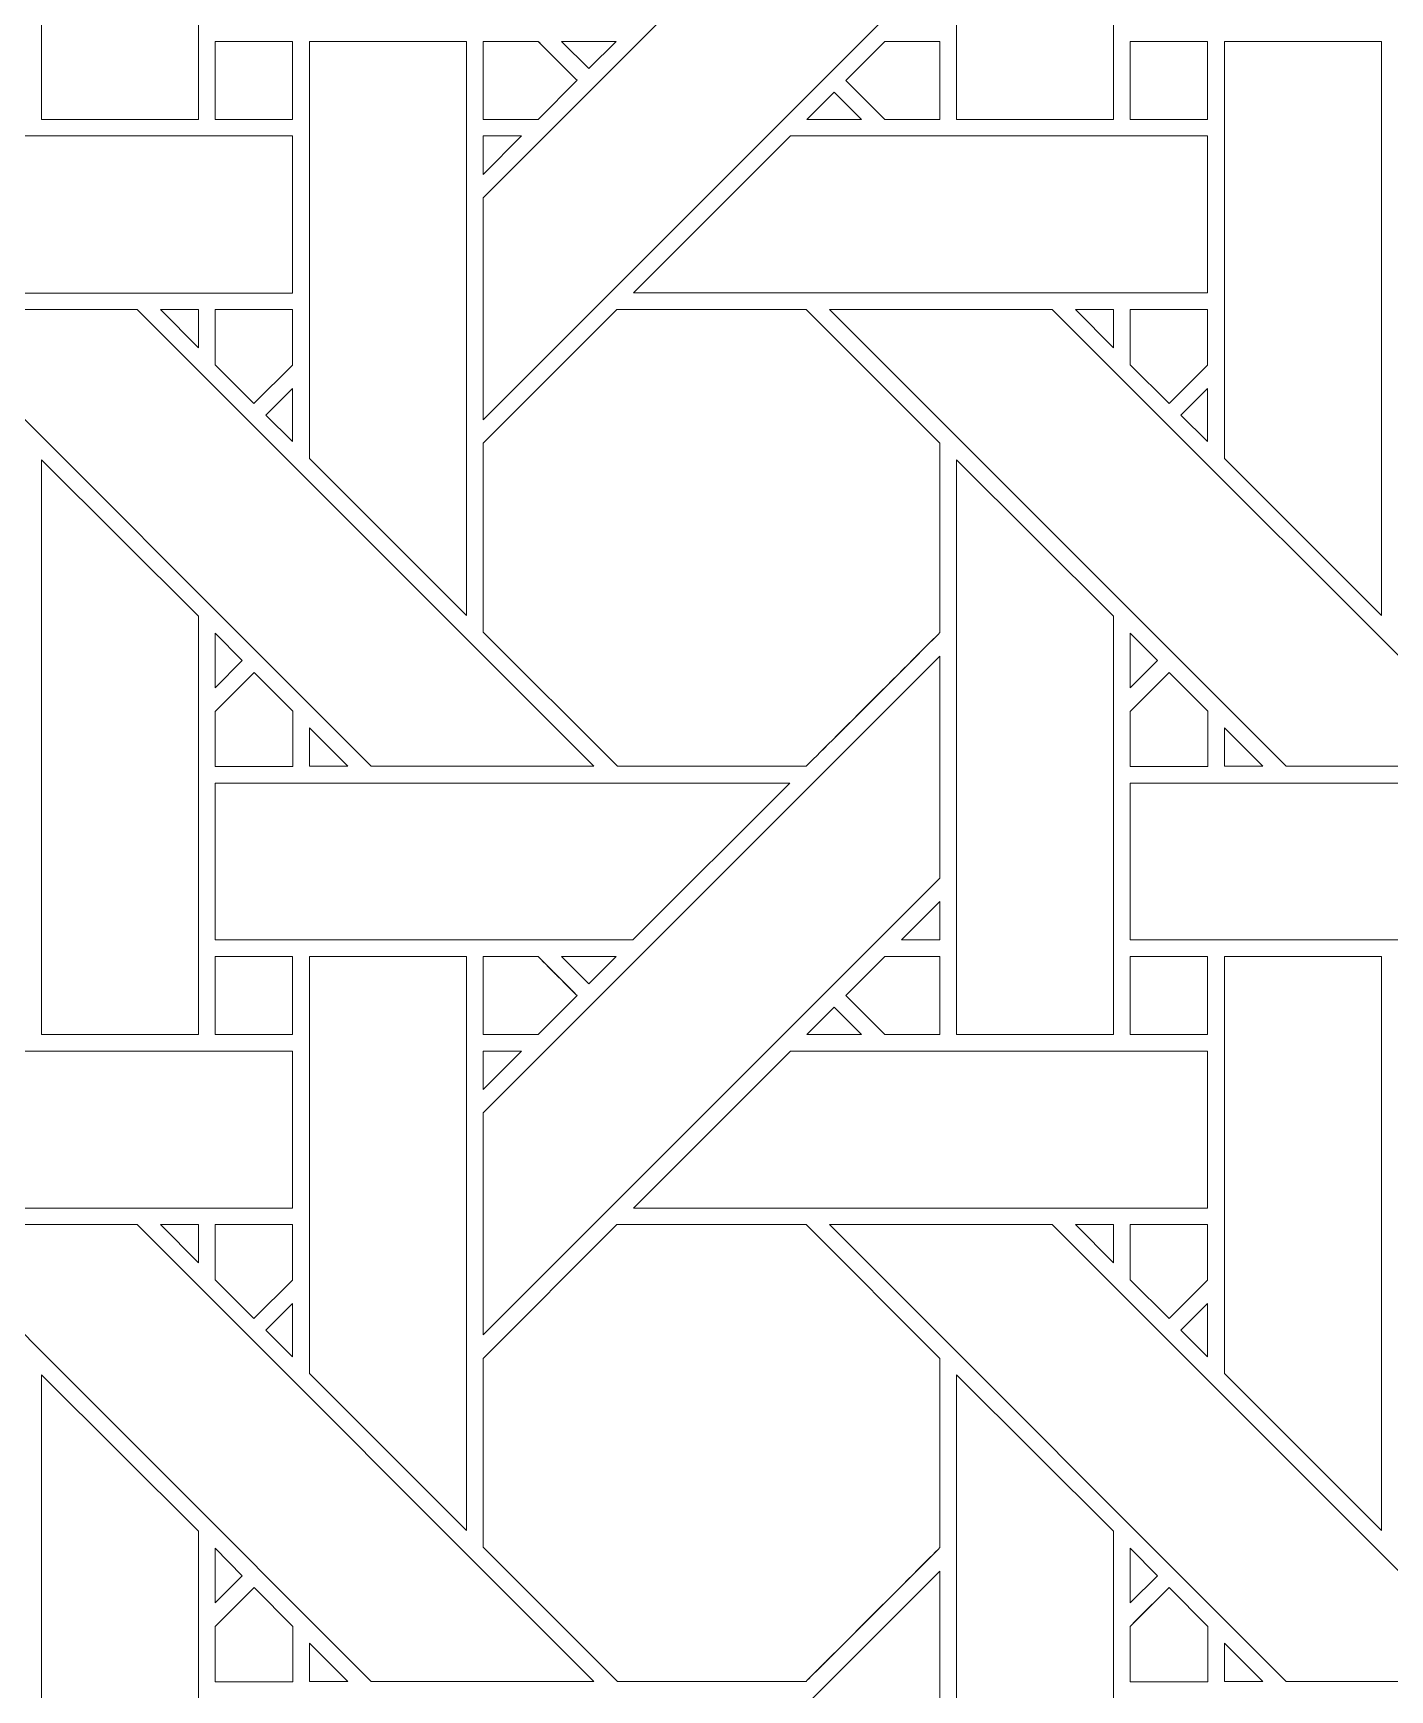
# Model space of a CAD drawing. Header units: inches. Extents: x 6.4 to 18.4, y 3.1 to 15.1.
# Drawn here: x 12.154 to 13.561, y 10.272 to 11.99 of the extents above; entities that cross this region are included whole.
import ezdxf

# ---------------------------------------------------------------- set-up
doc = ezdxf.new("R2010")
doc.units = ezdxf.units.IN
doc.header["$MEASUREMENT"] = 0
doc.layers.add('Design', color=7, linetype='Continuous', lineweight=0)

msp = doc.modelspace()

# ---------------------------------------------------------------- linework, layer by layer
at = {"layer": 'Design'}
for points, knots in [([(18.3821, 15.0948), (18.3821, 15.0948), (6.3829, 15.0948), (6.3829, 15.0948), (6.3829, 15.0948), (6.3829, 3.0948), (6.3829, 3.0948), (6.3829, 3.0948), (18.3829, 3.0948), (18.3829, 3.0948), (18.3829, 3.0948), (18.3829, 15.0948), (18.3829, 15.0948), (18.3829, 15.0948), (18.3821, 15.0948), (18.3821, 15.0948)], [0, 0, 0, 0, 1, 1, 1, 2, 2, 2, 3, 3, 3, 4, 4, 4, 5, 5, 5, 5]), ([(17.6485, 14.3611), (17.6485, 14.3611), (7.1165, 14.3611), (7.1165, 14.3611), (7.1165, 14.3611), (7.1165, 3.8284), (7.1165, 3.8284), (7.1165, 3.8284), (17.6492, 3.8284), (17.6492, 3.8284), (17.6492, 3.8284), (17.6492, 14.3611), (17.6492, 14.3611), (17.6492, 14.3611), (17.6485, 14.3611), (17.6485, 14.3611)], [0, 0, 0, 0, 1, 1, 1, 2, 2, 2, 3, 3, 3, 4, 4, 4, 5, 5, 5, 5]), ([(12.1625, 11.9006), (12.1625, 11.9006), (12.1625, 12.4964), (12.1625, 12.4964), (12.1625, 12.4964), (12.3252, 12.3343), (12.3252, 12.3343), (12.3252, 12.3343), (12.3252, 11.9006), (12.3252, 11.9006), (12.3252, 11.9006), (12.1625, 11.9006), (12.1625, 11.9006)], [0, 0, 0, 0, 1, 1, 1, 2, 2, 2, 3, 3, 3, 4, 4, 4, 4]), ([(13.1112, 11.9006), (13.1112, 11.9006), (13.1112, 12.4964), (13.1112, 12.4964), (13.1112, 12.4964), (13.274, 12.3343), (13.274, 12.3343), (13.274, 12.3343), (13.274, 11.9006), (13.274, 11.9006), (13.274, 11.9006), (13.1112, 11.9006), (13.1112, 11.9006)], [0, 0, 0, 0, 1, 1, 1, 2, 2, 2, 3, 3, 3, 4, 4, 4, 4]), ([(13.0941, 12.0628), (13.0941, 12.0628), (12.6204, 11.5892), (12.6204, 11.5892), (12.6204, 11.5892), (12.6204, 11.8193), (12.6204, 11.8193), (12.6204, 11.8193), (13.0941, 12.2929), (13.0941, 12.2929), (13.0941, 12.2929), (13.0941, 12.0628), (13.0941, 12.0628)], [0, 0, 0, 0, 1, 1, 1, 2, 2, 2, 3, 3, 3, 4, 4, 4, 4]), ([(12.3425, 11.9814), (12.3425, 11.9814), (12.4228, 11.9814), (12.4228, 11.9814), (12.4228, 11.9814), (12.4228, 11.9006), (12.4228, 11.9006), (12.4228, 11.9006), (12.3425, 11.9006), (12.3425, 11.9006), (12.3425, 11.9006), (12.3425, 11.9814), (12.3425, 11.9814)], [0, 0, 0, 0, 1, 1, 1, 2, 2, 2, 3, 3, 3, 4, 4, 4, 4]), ([(12.4228, 11.9814), (12.4228, 11.9814), (12.4228, 11.9006), (12.4228, 11.9006), (12.4228, 11.9006), (12.3425, 11.9006), (12.3425, 11.9006), (12.3425, 11.9006), (12.3425, 11.9814), (12.3425, 11.9814), (12.3425, 11.9814), (12.4228, 11.9814), (12.4228, 11.9814)], [0, 0, 0, 0, 1, 1, 1, 2, 2, 2, 3, 3, 3, 4, 4, 4, 4]), ([(12.4403, 11.5492), (12.4403, 11.5492), (12.4403, 11.9814), (12.4403, 11.9814), (12.4403, 11.9814), (12.6032, 11.9814), (12.6032, 11.9814), (12.6032, 11.9814), (12.6032, 11.3863), (12.6032, 11.3863), (12.6032, 11.3863), (12.4403, 11.5492), (12.4403, 11.5492)], [0, 0, 0, 0, 1, 1, 1, 2, 2, 2, 3, 3, 3, 4, 4, 4, 4]), ([(12.6775, 11.9814), (12.6826, 11.9763), (12.7134, 11.9455), (12.7178, 11.9411), (12.7178, 11.9411), (12.6774, 11.9006), (12.6774, 11.9006), (12.6774, 11.9006), (12.6204, 11.9006), (12.6204, 11.9006), (12.6204, 11.9006), (12.6204, 11.9814), (12.6204, 11.9814), (12.6204, 11.9814), (12.6775, 11.9814), (12.6775, 11.9814)], [0, 0, 0, 0, 1, 1, 1, 2, 2, 2, 3, 3, 3, 4, 4, 4, 5, 5, 5, 5]), ([(12.7178, 11.9411), (12.7178, 11.9411), (12.6774, 11.9006), (12.6774, 11.9006), (12.6774, 11.9006), (12.6204, 11.9006), (12.6204, 11.9006), (12.6204, 11.9006), (12.6204, 11.9814), (12.6204, 11.9814), (12.6204, 11.9814), (12.6775, 11.9814), (12.6775, 11.9814), (12.6828, 11.9761), (12.7136, 11.9452), (12.7178, 11.9411)], [0, 0, 0, 0, 1, 1, 1, 2, 2, 2, 3, 3, 3, 4, 4, 4, 5, 5, 5, 5]), ([(12.7018, 11.9814), (12.7018, 11.9814), (12.7583, 11.9814), (12.7583, 11.9814), (12.7583, 11.9814), (12.73, 11.9532), (12.73, 11.9532), (12.73, 11.9532), (12.7018, 11.9814), (12.7018, 11.9814)], [0, 0, 0, 0, 1, 1, 1, 2, 2, 2, 3, 3, 3, 3]), ([(13.037, 11.9006), (13.037, 11.9006), (12.9966, 11.941), (12.9966, 11.941), (12.9966, 11.941), (13.037, 11.9814), (13.037, 11.9814), (13.037, 11.9814), (13.0941, 11.9814), (13.0941, 11.9814), (13.0941, 11.9814), (13.0941, 11.9006), (13.0941, 11.9006), (13.0941, 11.9006), (13.037, 11.9006), (13.037, 11.9006)], [0, 0, 0, 0, 1, 1, 1, 2, 2, 2, 3, 3, 3, 4, 4, 4, 5, 5, 5, 5]), ([(13.0941, 11.9814), (13.0941, 11.9814), (13.0941, 11.9006), (13.0941, 11.9006), (13.0941, 11.9006), (13.037, 11.9006), (13.037, 11.9006), (13.037, 11.9006), (12.9966, 11.941), (12.9966, 11.941), (12.9966, 11.941), (13.037, 11.9814), (13.037, 11.9814), (13.037, 11.9814), (13.0941, 11.9814), (13.0941, 11.9814)], [0, 0, 0, 0, 1, 1, 1, 2, 2, 2, 3, 3, 3, 4, 4, 4, 5, 5, 5, 5]), ([(13.2913, 11.9814), (13.2913, 11.9814), (13.3715, 11.9814), (13.3715, 11.9814), (13.3715, 11.9814), (13.3715, 11.9006), (13.3715, 11.9006), (13.3715, 11.9006), (13.2913, 11.9006), (13.2913, 11.9006), (13.2913, 11.9006), (13.2913, 11.9814), (13.2913, 11.9814)], [0, 0, 0, 0, 1, 1, 1, 2, 2, 2, 3, 3, 3, 4, 4, 4, 4]), ([(13.3715, 11.9814), (13.3715, 11.9814), (13.3715, 11.9006), (13.3715, 11.9006), (13.3715, 11.9006), (13.2913, 11.9006), (13.2913, 11.9006), (13.2913, 11.9006), (13.2913, 11.9814), (13.2913, 11.9814), (13.2913, 11.9814), (13.3715, 11.9814), (13.3715, 11.9814)], [0, 0, 0, 0, 1, 1, 1, 2, 2, 2, 3, 3, 3, 4, 4, 4, 4]), ([(13.3891, 11.5492), (13.3891, 11.5492), (13.3891, 11.9814), (13.3891, 11.9814), (13.3891, 11.9814), (13.552, 11.9814), (13.552, 11.9814), (13.552, 11.9814), (13.552, 11.3863), (13.552, 11.3863), (13.552, 11.3863), (13.3891, 11.5492), (13.3891, 11.5492)], [0, 0, 0, 0, 1, 1, 1, 2, 2, 2, 3, 3, 3, 4, 4, 4, 4]), ([(13.0127, 11.9006), (13.0127, 11.9006), (12.9562, 11.9006), (12.9562, 11.9006), (12.9562, 11.9006), (12.9845, 11.9289), (12.9845, 11.9289), (12.9845, 11.9289), (13.0127, 11.9006), (13.0127, 11.9006)], [0, 0, 0, 0, 1, 1, 1, 2, 2, 2, 3, 3, 3, 3]), ([(12.4228, 11.8835), (12.4228, 11.8835), (12.4228, 11.7206), (12.4228, 11.7206), (12.4228, 11.7206), (11.8275, 11.7206), (11.8275, 11.7206), (11.8275, 11.7206), (11.9904, 11.8835), (11.9904, 11.8835), (11.9904, 11.8835), (12.4228, 11.8835), (12.4228, 11.8835)], [0, 0, 0, 0, 1, 1, 1, 2, 2, 2, 3, 3, 3, 4, 4, 4, 4]), ([(12.6602, 11.8835), (12.6602, 11.8835), (12.6204, 11.8436), (12.6204, 11.8436), (12.6204, 11.8436), (12.6204, 11.8835), (12.6204, 11.8835), (12.6204, 11.8835), (12.6602, 11.8835), (12.6602, 11.8835)], [0, 0, 0, 0, 1, 1, 1, 2, 2, 2, 3, 3, 3, 3]), ([(13.3715, 11.8835), (13.3715, 11.8835), (13.3715, 11.7207), (13.3715, 11.7207), (13.3715, 11.7207), (12.7762, 11.7207), (12.7762, 11.7207), (12.7762, 11.7207), (12.9391, 11.8835), (12.9391, 11.8835), (12.9391, 11.8835), (13.3715, 11.8835), (13.3715, 11.8835)], [0, 0, 0, 0, 1, 1, 1, 2, 2, 2, 3, 3, 3, 4, 4, 4, 4]), ([(12.7354, 11.2299), (12.7354, 11.2299), (12.5044, 11.2299), (12.5044, 11.2299), (12.5044, 11.2299), (12.0308, 11.7035), (12.0308, 11.7035), (12.0308, 11.7035), (12.2618, 11.7035), (12.2618, 11.7035), (12.2618, 11.7035), (12.7354, 11.2299), (12.7354, 11.2299)], [0, 0, 0, 0, 1, 1, 1, 2, 2, 2, 3, 3, 3, 4, 4, 4, 4]), ([(12.2859, 11.7035), (12.2859, 11.7035), (12.3253, 11.7035), (12.3253, 11.7035), (12.3253, 11.7035), (12.3253, 11.6637), (12.3253, 11.6637), (12.3253, 11.6637), (12.2859, 11.7035), (12.2859, 11.7035)], [0, 0, 0, 0, 1, 1, 1, 2, 2, 2, 3, 3, 3, 3]), ([(12.4228, 11.7035), (12.4228, 11.7035), (12.4228, 11.6459), (12.4228, 11.6459), (12.4228, 11.6459), (12.3828, 11.606), (12.3828, 11.606), (12.3828, 11.606), (12.3425, 11.6463), (12.3425, 11.6463), (12.3425, 11.6463), (12.3425, 11.7035), (12.3425, 11.7035), (12.3425, 11.7035), (12.4228, 11.7035), (12.4228, 11.7035)], [0, 0, 0, 0, 1, 1, 1, 2, 2, 2, 3, 3, 3, 4, 4, 4, 5, 5, 5, 5]), ([(12.4228, 11.6459), (12.4228, 11.6459), (12.3828, 11.606), (12.3828, 11.606), (12.3828, 11.606), (12.3425, 11.6463), (12.3425, 11.6463), (12.3425, 11.6463), (12.3425, 11.7035), (12.3425, 11.7035), (12.3425, 11.7035), (12.4228, 11.7035), (12.4228, 11.7035), (12.4228, 11.7035), (12.4228, 11.6459), (12.4228, 11.6459)], [0, 0, 0, 0, 1, 1, 1, 2, 2, 2, 3, 3, 3, 4, 4, 4, 5, 5, 5, 5]), ([(12.7591, 11.7035), (12.7591, 11.7035), (12.9553, 11.7035), (12.9553, 11.7035), (12.9553, 11.7035), (13.0941, 11.5648), (13.0941, 11.5648), (13.0941, 11.5648), (13.0941, 11.3686), (13.0941, 11.3686), (13.0763, 11.3507), (12.9643, 11.2389), (12.9553, 11.2299), (12.9553, 11.2299), (12.7596, 11.2299), (12.7596, 11.2299), (12.7596, 11.2299), (12.6204, 11.3691), (12.6204, 11.3691), (12.6204, 11.3691), (12.6204, 11.5648), (12.6204, 11.5648), (12.6204, 11.5648), (12.7591, 11.7035), (12.7591, 11.7035)], [0, 0, 0, 0, 1, 1, 1, 2, 2, 2, 3, 3, 3, 4, 4, 4, 5, 5, 5, 6, 6, 6, 7, 7, 7, 8, 8, 8, 8]), ([(13.0941, 11.5648), (13.0941, 11.5648), (13.0941, 11.3686), (13.0941, 11.3686), (13.0761, 11.3504), (12.9642, 11.2388), (12.9553, 11.2299), (12.9553, 11.2299), (12.7596, 11.2299), (12.7596, 11.2299), (12.7596, 11.2299), (12.6204, 11.3691), (12.6204, 11.3691), (12.6204, 11.3691), (12.6204, 11.5648), (12.6204, 11.5648), (12.6204, 11.5648), (12.7591, 11.7035), (12.7591, 11.7035), (12.7591, 11.7035), (12.9553, 11.7035), (12.9553, 11.7035), (12.9553, 11.7035), (13.0941, 11.5648), (13.0941, 11.5648)], [0, 0, 0, 0, 1, 1, 1, 2, 2, 2, 3, 3, 3, 4, 4, 4, 5, 5, 5, 6, 6, 6, 7, 7, 7, 8, 8, 8, 8]), ([(13.6841, 11.2299), (13.6841, 11.2299), (13.4531, 11.2299), (13.4531, 11.2299), (13.4531, 11.2299), (12.9795, 11.7035), (12.9795, 11.7035), (12.9795, 11.7035), (13.2105, 11.7035), (13.2105, 11.7035), (13.2105, 11.7035), (13.6841, 11.2299), (13.6841, 11.2299)], [0, 0, 0, 0, 1, 1, 1, 2, 2, 2, 3, 3, 3, 4, 4, 4, 4]), ([(13.2346, 11.7035), (13.2346, 11.7035), (13.2741, 11.7035), (13.2741, 11.7035), (13.2741, 11.7035), (13.2741, 11.6637), (13.2741, 11.6637), (13.2741, 11.6637), (13.2346, 11.7035), (13.2346, 11.7035)], [0, 0, 0, 0, 1, 1, 1, 2, 2, 2, 3, 3, 3, 3]), ([(13.3715, 11.7035), (13.3715, 11.7035), (13.3715, 11.6459), (13.3715, 11.6459), (13.3715, 11.6459), (13.3316, 11.606), (13.3316, 11.606), (13.3316, 11.606), (13.2913, 11.6463), (13.2913, 11.6463), (13.2913, 11.6463), (13.2913, 11.7035), (13.2913, 11.7035), (13.2913, 11.7035), (13.3715, 11.7035), (13.3715, 11.7035)], [0, 0, 0, 0, 1, 1, 1, 2, 2, 2, 3, 3, 3, 4, 4, 4, 5, 5, 5, 5]), ([(13.3715, 11.6459), (13.3715, 11.6459), (13.3316, 11.606), (13.3316, 11.606), (13.3316, 11.606), (13.2913, 11.6463), (13.2913, 11.6463), (13.2913, 11.6463), (13.2913, 11.7035), (13.2913, 11.7035), (13.2913, 11.7035), (13.3715, 11.7035), (13.3715, 11.7035), (13.3715, 11.7035), (13.3715, 11.6459), (13.3715, 11.6459)], [0, 0, 0, 0, 1, 1, 1, 2, 2, 2, 3, 3, 3, 4, 4, 4, 5, 5, 5, 5]), ([(12.4228, 11.6217), (12.4228, 11.6217), (12.4228, 11.5665), (12.4228, 11.5665), (12.4228, 11.5665), (12.395, 11.5939), (12.395, 11.5939), (12.395, 11.5939), (12.4228, 11.6217), (12.4228, 11.6217)], [0, 0, 0, 0, 1, 1, 1, 2, 2, 2, 3, 3, 3, 3]), ([(13.3715, 11.6217), (13.3715, 11.6217), (13.3715, 11.5665), (13.3715, 11.5665), (13.3715, 11.5665), (13.3438, 11.5939), (13.3438, 11.5939), (13.3438, 11.5939), (13.3715, 11.6217), (13.3715, 11.6217)], [0, 0, 0, 0, 1, 1, 1, 2, 2, 2, 3, 3, 3, 3]), ([(12.1625, 10.9519), (12.1625, 10.9519), (12.1625, 11.5477), (12.1625, 11.5477), (12.1625, 11.5477), (12.3252, 11.3855), (12.3252, 11.3855), (12.3252, 11.3855), (12.3252, 10.9519), (12.3252, 10.9519), (12.3252, 10.9519), (12.1625, 10.9519), (12.1625, 10.9519)], [0, 0, 0, 0, 1, 1, 1, 2, 2, 2, 3, 3, 3, 4, 4, 4, 4]), ([(13.1112, 10.9519), (13.1112, 10.9519), (13.1112, 11.5477), (13.1112, 11.5477), (13.1112, 11.5477), (13.274, 11.3856), (13.274, 11.3856), (13.274, 11.3856), (13.274, 10.9519), (13.274, 10.9519), (13.274, 10.9519), (13.1112, 10.9519), (13.1112, 10.9519)], [0, 0, 0, 0, 1, 1, 1, 2, 2, 2, 3, 3, 3, 4, 4, 4, 4]), ([(12.3425, 11.3113), (12.3425, 11.3113), (12.3425, 11.3681), (12.3425, 11.3681), (12.3425, 11.3681), (12.3707, 11.3395), (12.3707, 11.3395), (12.3707, 11.3395), (12.3425, 11.3113), (12.3425, 11.3113)], [0, 0, 0, 0, 1, 1, 1, 2, 2, 2, 3, 3, 3, 3]), ([(13.2913, 11.3113), (13.2913, 11.3113), (13.2913, 11.3681), (13.2913, 11.3681), (13.2913, 11.3681), (13.3195, 11.3395), (13.3195, 11.3395), (13.3195, 11.3395), (13.2913, 11.3113), (13.2913, 11.3113)], [0, 0, 0, 0, 1, 1, 1, 2, 2, 2, 3, 3, 3, 3]), ([(13.0941, 11.1141), (13.0941, 11.1141), (12.6204, 10.6404), (12.6204, 10.6404), (12.6204, 10.6404), (12.6204, 10.8705), (12.6204, 10.8705), (12.6204, 10.8705), (13.0941, 11.3441), (13.0941, 11.3441), (13.0941, 11.3441), (13.0941, 11.1141), (13.0941, 11.1141)], [0, 0, 0, 0, 1, 1, 1, 2, 2, 2, 3, 3, 3, 4, 4, 4, 4]), ([(12.3425, 11.2297), (12.3425, 11.2297), (12.3425, 11.2869), (12.3425, 11.2869), (12.3425, 11.2869), (12.3829, 11.3273), (12.3829, 11.3273), (12.3829, 11.3273), (12.4232, 11.287), (12.4232, 11.287), (12.4232, 11.287), (12.4232, 11.2297), (12.4232, 11.2297), (12.4232, 11.2297), (12.3425, 11.2297), (12.3425, 11.2297)], [0, 0, 0, 0, 1, 1, 1, 2, 2, 2, 3, 3, 3, 4, 4, 4, 5, 5, 5, 5]), ([(12.3829, 11.3273), (12.3829, 11.3273), (12.4232, 11.287), (12.4232, 11.287), (12.4232, 11.287), (12.4232, 11.2297), (12.4232, 11.2297), (12.4232, 11.2297), (12.3425, 11.2297), (12.3425, 11.2297), (12.3425, 11.2297), (12.3425, 11.2869), (12.3425, 11.2869), (12.3425, 11.2869), (12.3829, 11.3273), (12.3829, 11.3273)], [0, 0, 0, 0, 1, 1, 1, 2, 2, 2, 3, 3, 3, 4, 4, 4, 5, 5, 5, 5]), ([(13.2913, 11.2297), (13.2913, 11.2297), (13.2913, 11.2869), (13.2913, 11.2869), (13.2913, 11.2869), (13.3316, 11.3273), (13.3316, 11.3273), (13.3316, 11.3273), (13.3719, 11.287), (13.3719, 11.287), (13.3719, 11.287), (13.3719, 11.2297), (13.3719, 11.2297), (13.3719, 11.2297), (13.2913, 11.2297), (13.2913, 11.2297)], [0, 0, 0, 0, 1, 1, 1, 2, 2, 2, 3, 3, 3, 4, 4, 4, 5, 5, 5, 5]), ([(13.3316, 11.3273), (13.3316, 11.3273), (13.3719, 11.287), (13.3719, 11.287), (13.3719, 11.287), (13.3719, 11.2297), (13.3719, 11.2297), (13.3719, 11.2297), (13.2913, 11.2297), (13.2913, 11.2297), (13.2913, 11.2297), (13.2913, 11.2869), (13.2913, 11.2869), (13.2913, 11.2869), (13.3316, 11.3273), (13.3316, 11.3273)], [0, 0, 0, 0, 1, 1, 1, 2, 2, 2, 3, 3, 3, 4, 4, 4, 5, 5, 5, 5]), ([(12.4405, 11.2299), (12.4405, 11.2299), (12.4405, 11.2697), (12.4405, 11.2697), (12.4405, 11.2697), (12.4802, 11.2299), (12.4802, 11.2299), (12.4802, 11.2299), (12.4405, 11.2299), (12.4405, 11.2299)], [0, 0, 0, 0, 1, 1, 1, 2, 2, 2, 3, 3, 3, 3]), ([(13.3892, 11.2299), (13.3892, 11.2299), (13.3892, 11.2697), (13.3892, 11.2697), (13.3892, 11.2697), (13.4289, 11.2299), (13.4289, 11.2299), (13.4289, 11.2299), (13.3892, 11.2299), (13.3892, 11.2299)], [0, 0, 0, 0, 1, 1, 1, 2, 2, 2, 3, 3, 3, 3]), ([(12.9383, 11.2126), (12.9383, 11.2126), (12.7755, 11.0499), (12.7755, 11.0499), (12.7755, 11.0499), (12.3425, 11.0499), (12.3425, 11.0499), (12.3425, 11.0499), (12.3425, 11.2126), (12.3425, 11.2126), (12.3425, 11.2126), (12.9383, 11.2126), (12.9383, 11.2126)], [0, 0, 0, 0, 1, 1, 1, 2, 2, 2, 3, 3, 3, 4, 4, 4, 4]), ([(13.887, 11.2126), (13.887, 11.2126), (13.7242, 11.0499), (13.7242, 11.0499), (13.7242, 11.0499), (13.2913, 11.0499), (13.2913, 11.0499), (13.2913, 11.0499), (13.2913, 11.2126), (13.2913, 11.2126), (13.2913, 11.2126), (13.887, 11.2126), (13.887, 11.2126)], [0, 0, 0, 0, 1, 1, 1, 2, 2, 2, 3, 3, 3, 4, 4, 4, 4]), ([(13.0543, 11.0499), (13.0543, 11.0499), (13.0941, 11.0897), (13.0941, 11.0897), (13.0941, 11.0897), (13.0941, 11.0499), (13.0941, 11.0499), (13.0941, 11.0499), (13.0543, 11.0499), (13.0543, 11.0499)], [0, 0, 0, 0, 1, 1, 1, 2, 2, 2, 3, 3, 3, 3]), ([(12.3425, 11.0327), (12.3425, 11.0327), (12.4228, 11.0327), (12.4228, 11.0327), (12.4228, 11.0327), (12.4228, 10.9519), (12.4228, 10.9519), (12.4228, 10.9519), (12.3425, 10.9519), (12.3425, 10.9519), (12.3425, 10.9519), (12.3425, 11.0327), (12.3425, 11.0327)], [0, 0, 0, 0, 1, 1, 1, 2, 2, 2, 3, 3, 3, 4, 4, 4, 4]), ([(12.4228, 11.0327), (12.4228, 11.0327), (12.4228, 10.9519), (12.4228, 10.9519), (12.4228, 10.9519), (12.3425, 10.9519), (12.3425, 10.9519), (12.3425, 10.9519), (12.3425, 11.0327), (12.3425, 11.0327), (12.3425, 11.0327), (12.4228, 11.0327), (12.4228, 11.0327)], [0, 0, 0, 0, 1, 1, 1, 2, 2, 2, 3, 3, 3, 4, 4, 4, 4]), ([(12.4403, 10.6004), (12.4403, 10.6004), (12.4403, 11.0326), (12.4403, 11.0326), (12.4403, 11.0326), (12.6032, 11.0326), (12.6032, 11.0326), (12.6032, 11.0326), (12.6032, 10.4375), (12.6032, 10.4375), (12.6032, 10.4375), (12.4403, 10.6004), (12.4403, 10.6004)], [0, 0, 0, 0, 1, 1, 1, 2, 2, 2, 3, 3, 3, 4, 4, 4, 4]), ([(12.6775, 11.0327), (12.6826, 11.0276), (12.7134, 10.9967), (12.7178, 10.9923), (12.7178, 10.9923), (12.6774, 10.9519), (12.6774, 10.9519), (12.6774, 10.9519), (12.6204, 10.9519), (12.6204, 10.9519), (12.6204, 10.9519), (12.6204, 11.0327), (12.6204, 11.0327), (12.6204, 11.0327), (12.6775, 11.0327), (12.6775, 11.0327)], [0, 0, 0, 0, 1, 1, 1, 2, 2, 2, 3, 3, 3, 4, 4, 4, 5, 5, 5, 5]), ([(12.7178, 10.9923), (12.7178, 10.9923), (12.6774, 10.9519), (12.6774, 10.9519), (12.6774, 10.9519), (12.6204, 10.9519), (12.6204, 10.9519), (12.6204, 10.9519), (12.6204, 11.0327), (12.6204, 11.0327), (12.6204, 11.0327), (12.6775, 11.0327), (12.6775, 11.0327), (12.6828, 11.0274), (12.7136, 10.9965), (12.7178, 10.9923)], [0, 0, 0, 0, 1, 1, 1, 2, 2, 2, 3, 3, 3, 4, 4, 4, 5, 5, 5, 5]), ([(12.7018, 11.0326), (12.7018, 11.0326), (12.7583, 11.0326), (12.7583, 11.0326), (12.7583, 11.0326), (12.73, 11.0045), (12.73, 11.0045), (12.73, 11.0045), (12.7018, 11.0326), (12.7018, 11.0326)], [0, 0, 0, 0, 1, 1, 1, 2, 2, 2, 3, 3, 3, 3]), ([(13.037, 10.9519), (13.037, 10.9519), (12.9966, 10.9923), (12.9966, 10.9923), (12.9966, 10.9923), (13.037, 11.0327), (13.037, 11.0327), (13.037, 11.0327), (13.0941, 11.0327), (13.0941, 11.0327), (13.0941, 11.0327), (13.0941, 10.9519), (13.0941, 10.9519), (13.0941, 10.9519), (13.037, 10.9519), (13.037, 10.9519)], [0, 0, 0, 0, 1, 1, 1, 2, 2, 2, 3, 3, 3, 4, 4, 4, 5, 5, 5, 5]), ([(13.0941, 11.0327), (13.0941, 11.0327), (13.0941, 10.9519), (13.0941, 10.9519), (13.0941, 10.9519), (13.037, 10.9519), (13.037, 10.9519), (13.037, 10.9519), (12.9966, 10.9923), (12.9966, 10.9923), (12.9966, 10.9923), (13.037, 11.0327), (13.037, 11.0327), (13.037, 11.0327), (13.0941, 11.0327), (13.0941, 11.0327)], [0, 0, 0, 0, 1, 1, 1, 2, 2, 2, 3, 3, 3, 4, 4, 4, 5, 5, 5, 5]), ([(13.2913, 11.0327), (13.2913, 11.0327), (13.3715, 11.0327), (13.3715, 11.0327), (13.3715, 11.0327), (13.3715, 10.9519), (13.3715, 10.9519), (13.3715, 10.9519), (13.2913, 10.9519), (13.2913, 10.9519), (13.2913, 10.9519), (13.2913, 11.0327), (13.2913, 11.0327)], [0, 0, 0, 0, 1, 1, 1, 2, 2, 2, 3, 3, 3, 4, 4, 4, 4]), ([(13.3715, 11.0327), (13.3715, 11.0327), (13.3715, 10.9519), (13.3715, 10.9519), (13.3715, 10.9519), (13.2913, 10.9519), (13.2913, 10.9519), (13.2913, 10.9519), (13.2913, 11.0327), (13.2913, 11.0327), (13.2913, 11.0327), (13.3715, 11.0327), (13.3715, 11.0327)], [0, 0, 0, 0, 1, 1, 1, 2, 2, 2, 3, 3, 3, 4, 4, 4, 4]), ([(13.3891, 10.6005), (13.3891, 10.6005), (13.3891, 11.0326), (13.3891, 11.0326), (13.3891, 11.0326), (13.552, 11.0326), (13.552, 11.0326), (13.552, 11.0326), (13.552, 10.4375), (13.552, 10.4375), (13.552, 10.4375), (13.3891, 10.6005), (13.3891, 10.6005)], [0, 0, 0, 0, 1, 1, 1, 2, 2, 2, 3, 3, 3, 4, 4, 4, 4]), ([(13.0127, 10.9519), (13.0127, 10.9519), (12.9562, 10.9519), (12.9562, 10.9519), (12.9562, 10.9519), (12.9845, 10.9801), (12.9845, 10.9801), (12.9845, 10.9801), (13.0127, 10.9519), (13.0127, 10.9519)], [0, 0, 0, 0, 1, 1, 1, 2, 2, 2, 3, 3, 3, 3]), ([(12.4228, 10.9347), (12.4228, 10.9347), (12.4228, 10.7719), (12.4228, 10.7719), (12.4228, 10.7719), (11.8275, 10.7719), (11.8275, 10.7719), (11.8275, 10.7719), (11.9904, 10.9347), (11.9904, 10.9347), (11.9904, 10.9347), (12.4228, 10.9347), (12.4228, 10.9347)], [0, 0, 0, 0, 1, 1, 1, 2, 2, 2, 3, 3, 3, 4, 4, 4, 4]), ([(12.6602, 10.9347), (12.6602, 10.9347), (12.6204, 10.8949), (12.6204, 10.8949), (12.6204, 10.8949), (12.6204, 10.9347), (12.6204, 10.9347), (12.6204, 10.9347), (12.6602, 10.9347), (12.6602, 10.9347)], [0, 0, 0, 0, 1, 1, 1, 2, 2, 2, 3, 3, 3, 3]), ([(13.3715, 10.9347), (13.3715, 10.9347), (13.3715, 10.7719), (13.3715, 10.7719), (13.3715, 10.7719), (12.7762, 10.7719), (12.7762, 10.7719), (12.7762, 10.7719), (12.9391, 10.9347), (12.9391, 10.9347), (12.9391, 10.9347), (13.3715, 10.9347), (13.3715, 10.9347)], [0, 0, 0, 0, 1, 1, 1, 2, 2, 2, 3, 3, 3, 4, 4, 4, 4]), ([(12.7354, 10.2811), (12.7354, 10.2811), (12.5044, 10.2811), (12.5044, 10.2811), (12.5044, 10.2811), (12.0308, 10.7548), (12.0308, 10.7548), (12.0308, 10.7548), (12.2618, 10.7548), (12.2618, 10.7548), (12.2618, 10.7548), (12.7354, 10.2811), (12.7354, 10.2811)], [0, 0, 0, 0, 1, 1, 1, 2, 2, 2, 3, 3, 3, 4, 4, 4, 4]), ([(12.2859, 10.7548), (12.2859, 10.7548), (12.3253, 10.7548), (12.3253, 10.7548), (12.3253, 10.7548), (12.3253, 10.715), (12.3253, 10.715), (12.3253, 10.715), (12.2859, 10.7548), (12.2859, 10.7548)], [0, 0, 0, 0, 1, 1, 1, 2, 2, 2, 3, 3, 3, 3]), ([(12.4228, 10.7548), (12.4228, 10.7548), (12.4228, 10.6972), (12.4228, 10.6972), (12.4228, 10.6972), (12.3828, 10.6573), (12.3828, 10.6573), (12.3828, 10.6573), (12.3425, 10.6976), (12.3425, 10.6976), (12.3425, 10.6976), (12.3425, 10.7548), (12.3425, 10.7548), (12.3425, 10.7548), (12.4228, 10.7548), (12.4228, 10.7548)], [0, 0, 0, 0, 1, 1, 1, 2, 2, 2, 3, 3, 3, 4, 4, 4, 5, 5, 5, 5]), ([(12.4228, 10.6972), (12.4228, 10.6972), (12.3828, 10.6573), (12.3828, 10.6573), (12.3828, 10.6573), (12.3425, 10.6976), (12.3425, 10.6976), (12.3425, 10.6976), (12.3425, 10.7548), (12.3425, 10.7548), (12.3425, 10.7548), (12.4228, 10.7548), (12.4228, 10.7548), (12.4228, 10.7548), (12.4228, 10.6972), (12.4228, 10.6972)], [0, 0, 0, 0, 1, 1, 1, 2, 2, 2, 3, 3, 3, 4, 4, 4, 5, 5, 5, 5]), ([(12.7591, 10.7548), (12.7591, 10.7548), (12.9553, 10.7548), (12.9553, 10.7548), (12.9553, 10.7548), (13.0941, 10.6161), (13.0941, 10.6161), (13.0941, 10.6161), (13.0941, 10.4199), (13.0941, 10.4199), (13.0763, 10.4019), (12.9643, 10.2902), (12.9553, 10.2812), (12.9553, 10.2812), (12.7596, 10.2812), (12.7596, 10.2812), (12.7596, 10.2812), (12.6204, 10.4204), (12.6204, 10.4204), (12.6204, 10.4204), (12.6204, 10.6161), (12.6204, 10.6161), (12.6204, 10.6161), (12.7591, 10.7548), (12.7591, 10.7548)], [0, 0, 0, 0, 1, 1, 1, 2, 2, 2, 3, 3, 3, 4, 4, 4, 5, 5, 5, 6, 6, 6, 7, 7, 7, 8, 8, 8, 8]), ([(13.0941, 10.6161), (13.0941, 10.6161), (13.0941, 10.4199), (13.0941, 10.4199), (13.0759, 10.4016), (12.9641, 10.2899), (12.9553, 10.2812), (12.9553, 10.2812), (12.7596, 10.2812), (12.7596, 10.2812), (12.7596, 10.2812), (12.6204, 10.4204), (12.6204, 10.4204), (12.6204, 10.4204), (12.6204, 10.6161), (12.6204, 10.6161), (12.6204, 10.6161), (12.7591, 10.7548), (12.7591, 10.7548), (12.7591, 10.7548), (12.9553, 10.7548), (12.9553, 10.7548), (12.9553, 10.7548), (13.0941, 10.6161), (13.0941, 10.6161)], [0, 0, 0, 0, 1, 1, 1, 2, 2, 2, 3, 3, 3, 4, 4, 4, 5, 5, 5, 6, 6, 6, 7, 7, 7, 8, 8, 8, 8]), ([(13.6841, 10.2811), (13.6841, 10.2811), (13.4531, 10.2811), (13.4531, 10.2811), (13.4531, 10.2811), (12.9795, 10.7548), (12.9795, 10.7548), (12.9795, 10.7548), (13.2105, 10.7548), (13.2105, 10.7548), (13.2105, 10.7548), (13.6841, 10.2811), (13.6841, 10.2811)], [0, 0, 0, 0, 1, 1, 1, 2, 2, 2, 3, 3, 3, 4, 4, 4, 4]), ([(13.2346, 10.7548), (13.2346, 10.7548), (13.2741, 10.7548), (13.2741, 10.7548), (13.2741, 10.7548), (13.2741, 10.715), (13.2741, 10.715), (13.2741, 10.715), (13.2346, 10.7548), (13.2346, 10.7548)], [0, 0, 0, 0, 1, 1, 1, 2, 2, 2, 3, 3, 3, 3]), ([(13.3715, 10.7548), (13.3715, 10.7548), (13.3715, 10.6972), (13.3715, 10.6972), (13.3715, 10.6972), (13.3316, 10.6573), (13.3316, 10.6573), (13.3316, 10.6573), (13.2913, 10.6976), (13.2913, 10.6976), (13.2913, 10.6976), (13.2913, 10.7548), (13.2913, 10.7548), (13.2913, 10.7548), (13.3715, 10.7548), (13.3715, 10.7548)], [0, 0, 0, 0, 1, 1, 1, 2, 2, 2, 3, 3, 3, 4, 4, 4, 5, 5, 5, 5]), ([(13.3715, 10.6972), (13.3715, 10.6972), (13.3316, 10.6573), (13.3316, 10.6573), (13.3316, 10.6573), (13.2913, 10.6976), (13.2913, 10.6976), (13.2913, 10.6976), (13.2913, 10.7548), (13.2913, 10.7548), (13.2913, 10.7548), (13.3715, 10.7548), (13.3715, 10.7548), (13.3715, 10.7548), (13.3715, 10.6972), (13.3715, 10.6972)], [0, 0, 0, 0, 1, 1, 1, 2, 2, 2, 3, 3, 3, 4, 4, 4, 5, 5, 5, 5]), ([(12.4228, 10.6729), (12.4228, 10.6729), (12.4228, 10.6178), (12.4228, 10.6178), (12.4228, 10.6178), (12.395, 10.6452), (12.395, 10.6452), (12.395, 10.6452), (12.4228, 10.6729), (12.4228, 10.6729)], [0, 0, 0, 0, 1, 1, 1, 2, 2, 2, 3, 3, 3, 3]), ([(13.3715, 10.6729), (13.3715, 10.6729), (13.3715, 10.6178), (13.3715, 10.6178), (13.3715, 10.6178), (13.3438, 10.6452), (13.3438, 10.6452), (13.3438, 10.6452), (13.3715, 10.6729), (13.3715, 10.6729)], [0, 0, 0, 0, 1, 1, 1, 2, 2, 2, 3, 3, 3, 3]), ([(12.1625, 10.0031), (12.1625, 10.0031), (12.1625, 10.599), (12.1625, 10.599), (12.1625, 10.599), (12.3252, 10.4368), (12.3252, 10.4368), (12.3252, 10.4368), (12.3252, 10.0031), (12.3252, 10.0031), (12.3252, 10.0031), (12.1625, 10.0031), (12.1625, 10.0031)], [0, 0, 0, 0, 1, 1, 1, 2, 2, 2, 3, 3, 3, 4, 4, 4, 4]), ([(13.1112, 10.0031), (13.1112, 10.0031), (13.1112, 10.599), (13.1112, 10.599), (13.1112, 10.599), (13.274, 10.4368), (13.274, 10.4368), (13.274, 10.4368), (13.274, 10.0031), (13.274, 10.0031), (13.274, 10.0031), (13.1112, 10.0031), (13.1112, 10.0031)], [0, 0, 0, 0, 1, 1, 1, 2, 2, 2, 3, 3, 3, 4, 4, 4, 4]), ([(12.3425, 10.3626), (12.3425, 10.3626), (12.3425, 10.4193), (12.3425, 10.4193), (12.3425, 10.4193), (12.3707, 10.3908), (12.3707, 10.3908), (12.3707, 10.3908), (12.3425, 10.3626), (12.3425, 10.3626)], [0, 0, 0, 0, 1, 1, 1, 2, 2, 2, 3, 3, 3, 3]), ([(13.2913, 10.3626), (13.2913, 10.3626), (13.2913, 10.4193), (13.2913, 10.4193), (13.2913, 10.4193), (13.3195, 10.3908), (13.3195, 10.3908), (13.3195, 10.3908), (13.2913, 10.3626), (13.2913, 10.3626)], [0, 0, 0, 0, 1, 1, 1, 2, 2, 2, 3, 3, 3, 3]), ([(13.0941, 10.1654), (13.0941, 10.1654), (12.6204, 9.6917), (12.6204, 9.6917), (12.6204, 9.6917), (12.6204, 9.9218), (12.6204, 9.9218), (12.6204, 9.9218), (13.0941, 10.3954), (13.0941, 10.3954), (13.0941, 10.3954), (13.0941, 10.1654), (13.0941, 10.1654)], [0, 0, 0, 0, 1, 1, 1, 2, 2, 2, 3, 3, 3, 4, 4, 4, 4]), ([(12.3425, 10.2809), (12.3425, 10.2809), (12.3425, 10.3382), (12.3425, 10.3382), (12.3425, 10.3382), (12.3829, 10.3785), (12.3829, 10.3785), (12.3829, 10.3785), (12.4232, 10.3382), (12.4232, 10.3382), (12.4232, 10.3382), (12.4232, 10.2809), (12.4232, 10.2809), (12.4232, 10.2809), (12.3425, 10.2809), (12.3425, 10.2809)], [0, 0, 0, 0, 1, 1, 1, 2, 2, 2, 3, 3, 3, 4, 4, 4, 5, 5, 5, 5]), ([(12.3829, 10.3785), (12.3829, 10.3785), (12.4232, 10.3382), (12.4232, 10.3382), (12.4232, 10.3382), (12.4232, 10.2809), (12.4232, 10.2809), (12.4232, 10.2809), (12.3425, 10.2809), (12.3425, 10.2809), (12.3425, 10.2809), (12.3425, 10.3382), (12.3425, 10.3382), (12.3425, 10.3382), (12.3829, 10.3785), (12.3829, 10.3785)], [0, 0, 0, 0, 1, 1, 1, 2, 2, 2, 3, 3, 3, 4, 4, 4, 5, 5, 5, 5]), ([(13.2913, 10.2809), (13.2913, 10.2809), (13.2913, 10.3382), (13.2913, 10.3382), (13.2913, 10.3382), (13.3316, 10.3785), (13.3316, 10.3785), (13.3316, 10.3785), (13.3719, 10.3382), (13.3719, 10.3382), (13.3719, 10.3382), (13.3719, 10.2809), (13.3719, 10.2809), (13.3719, 10.2809), (13.2913, 10.2809), (13.2913, 10.2809)], [0, 0, 0, 0, 1, 1, 1, 2, 2, 2, 3, 3, 3, 4, 4, 4, 5, 5, 5, 5]), ([(13.2973, 10.3442), (13.2973, 10.3442), (13.3316, 10.3785), (13.3316, 10.3785), (13.3316, 10.3785), (13.3719, 10.3382), (13.3719, 10.3382), (13.3719, 10.3382), (13.3719, 10.2809), (13.3719, 10.2809), (13.3719, 10.2809), (13.2913, 10.2809), (13.2913, 10.2809), (13.2913, 10.2809), (13.2913, 10.3382), (13.2913, 10.3382), (13.2913, 10.3382), (13.2973, 10.3442), (13.2973, 10.3442)], [0, 0, 0, 0, 1, 1, 1, 2, 2, 2, 3, 3, 3, 4, 4, 4, 5, 5, 5, 6, 6, 6, 6]), ([(12.4405, 10.2811), (12.4405, 10.2811), (12.4405, 10.3209), (12.4405, 10.3209), (12.4405, 10.3209), (12.4802, 10.2811), (12.4802, 10.2811), (12.4802, 10.2811), (12.4405, 10.2811), (12.4405, 10.2811)], [0, 0, 0, 0, 1, 1, 1, 2, 2, 2, 3, 3, 3, 3]), ([(13.3892, 10.2811), (13.3892, 10.2811), (13.3892, 10.3209), (13.3892, 10.3209), (13.3892, 10.3209), (13.4289, 10.2811), (13.4289, 10.2811), (13.4289, 10.2811), (13.3892, 10.2811), (13.3892, 10.2811)], [0, 0, 0, 0, 1, 1, 1, 2, 2, 2, 3, 3, 3, 3])]:
    msp.add_open_spline(points, degree=3, knots=knots, dxfattribs=at)

doc.saveas('drawing.dxf')
